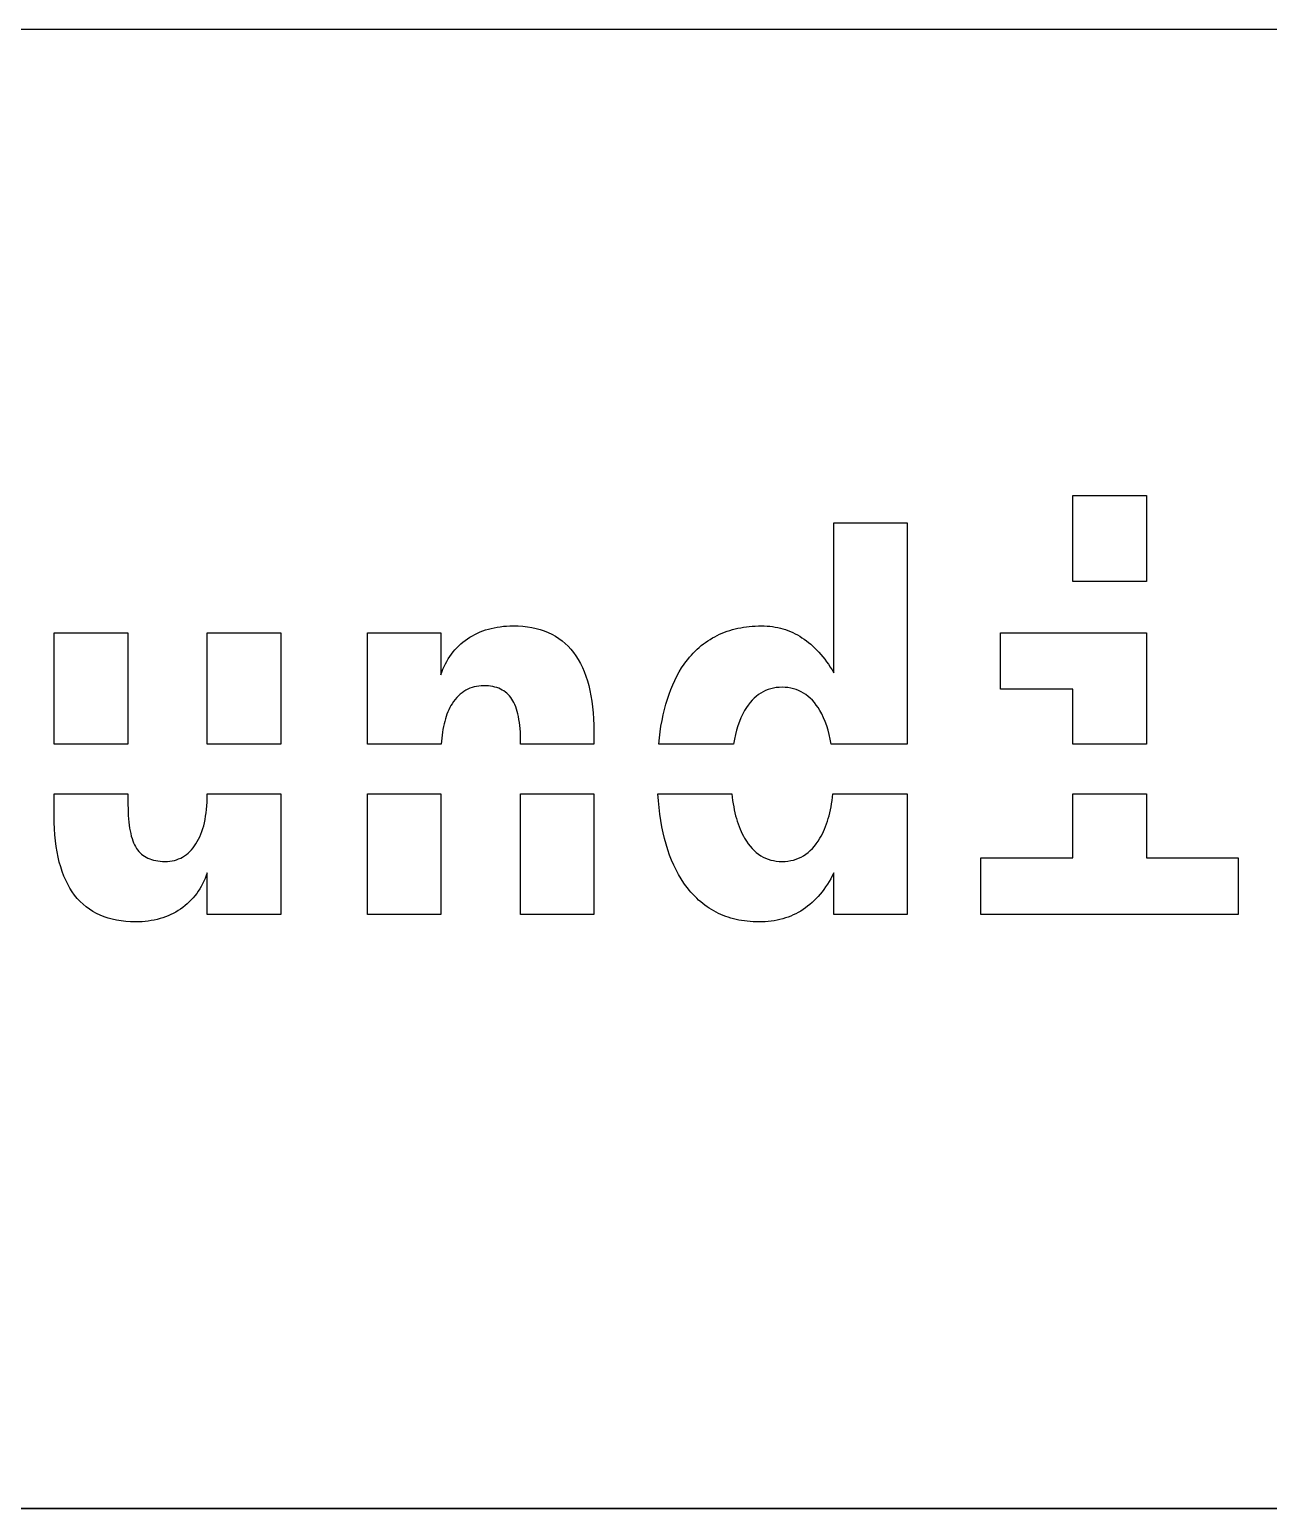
# Model space of a CAD drawing. Extents: x -29462 to 42578, y -23213 to 32194.
# Drawn here: x 19187 to 21955, y 12823 to 16127 of the extents above; entities that cross this region are included whole.
import ezdxf

# ---------------------------------------------------------------- set-up
doc = ezdxf.new("R2010")
doc.units = 0

msp = doc.modelspace()

# ---------------------------------------------------------------- linework, layer by layer
at = {"layer": 'Layer 1'}
for p, q in [((42419.5, 16126.8), (17163, 16126.8)), ((21517.6, 15085.8), (21682.4, 15085.8)), ((21517.6, 14893.6), (21517.6, 15085.8)), ((21517.6, 15085.8), (21517.6, 15085.8)), ((21682.4, 15085.8), (21682.4, 14893.6)), ((20983.5, 15024.5), (21147.7, 15024.5)), ((20983.5, 14690), (20983.5, 15024.5)), ((20983.5, 15024.5), (20983.5, 15024.5)), ((21147.7, 15024.5), (21147.7, 14530.4)), ((21682.4, 14893.6), (21517.6, 14893.6)), ((19242.1, 14779.4), (19406.9, 14779.4)), ((19242.1, 14530.4), (19242.1, 14779.4)), ((19242.1, 14779.4), (19242.1, 14779.4)), ((19406.9, 14779.4), (19406.9, 14530.4)), ((19584, 14779.4), (19748.7, 14779.4)), ((19584, 14530.4), (19584, 14779.4)), ((19584, 14779.4), (19584, 14779.4)), ((19748.7, 14779.4), (19748.7, 14530.4)), ((19942.2, 14530.4), (19942.2, 14779.4)), ((19942.2, 14779.4), (20105.8, 14779.4)), ((20105.8, 14779.4), (20105.8, 14685)), ((20165.4, 14765.9), (20170.736743, 14769.369897)), ((20170.736743, 14769.369897), (20176.20957, 14772.616992)), ((20176.20957, 14772.616992), (20181.818628, 14775.641138)), ((20181.818628, 14775.641138), (20187.564063, 14778.442188)), ((20187.564063, 14778.442188), (20193.446021, 14781.019995)), ((20193.446021, 14781.019995), (20199.464648, 14783.374414)), ((20199.464648, 14783.374414), (20205.620093, 14785.505298)), ((20205.620093, 14785.505298), (20211.9125, 14787.4125)), ((20211.9125, 14787.4125), (20218.342017, 14789.095874)), ((20218.342017, 14789.095874), (20224.908789, 14790.555273)), ((20224.908789, 14790.555273), (20231.612964, 14791.790552)), ((20231.612964, 14791.790552), (20238.454688, 14792.801563)), ((20238.454688, 14792.801563), (20245.434106, 14793.588159)), ((20245.434106, 14793.588159), (20252.551367, 14794.150195)), ((20252.551367, 14794.150195), (20259.806616, 14794.487524)), ((20259.806616, 14794.487524), (20267.2, 14794.6)), ((20267.2, 14794.6), (20278.202783, 14794.366821)), ((20267.2, 14794.6), (20267.2, 14794.6)), ((20278.202783, 14794.366821), (20288.861328, 14793.667383)), ((20288.861328, 14793.667383), (20299.175928, 14792.501831)), ((20299.175928, 14792.501831), (20309.146875, 14790.870312)), ((20309.146875, 14790.870312), (20318.774463, 14788.772974)), ((20318.774463, 14788.772974), (20328.058984, 14786.209961)), ((20328.058984, 14786.209961), (20337.000732, 14783.181421)), ((20337.000732, 14783.181421), (20345.6, 14779.6875)), ((20345.6, 14779.6875), (20353.85708, 14775.728345)), ((20353.85708, 14775.728345), (20361.772266, 14771.304102)), ((20361.772266, 14771.304102), (20369.34585, 14766.414917)), ((20712.426343, 14767.547266), (20717.669479, 14770.469629)), ((20717.669479, 14770.469629), (20723.0125, 14773.225)), ((20723.0125, 14773.225), (20728.455423, 14775.813379)), ((20728.455423, 14775.813379), (20733.998267, 14778.234766)), ((20733.998267, 14778.234766), (20739.641049, 14780.48916)), ((20739.641049, 14780.48916), (20745.383789, 14782.576563)), ((20745.383789, 14782.576563), (20751.226505, 14784.496973)), ((20751.226505, 14784.496973), (20757.169214, 14786.250391)), ((20757.169214, 14786.250391), (20763.211935, 14787.836816)), ((20763.211935, 14787.836816), (20769.354687, 14789.25625)), ((20769.354687, 14789.25625), (20775.597488, 14790.508691)), ((20775.597488, 14790.508691), (20781.940356, 14791.594141)), ((20781.940356, 14791.594141), (20788.38331, 14792.512598)), ((20788.38331, 14792.512598), (20794.926367, 14793.264063)), ((20794.926367, 14793.264063), (20801.569547, 14793.848535)), ((20801.569547, 14793.848535), (20808.312866, 14794.266016)), ((20808.312866, 14794.266016), (20815.156345, 14794.516504)), ((20815.156345, 14794.516504), (20822.1, 14794.6)), ((20822.1, 14794.6), (20828.394189, 14794.496875)), ((20828.394189, 14794.496875), (20834.601953, 14794.1875)), ((20834.601953, 14794.1875), (20840.723584, 14793.671875)), ((20840.723584, 14793.671875), (20846.759375, 14792.95)), ((20846.759375, 14792.95), (20852.709619, 14792.021875)), ((20852.709619, 14792.021875), (20858.574609, 14790.8875)), ((20858.574609, 14790.8875), (20864.354639, 14789.546875)), ((20864.354639, 14789.546875), (20870.05, 14788)), ((20870.05, 14788), (20875.660986, 14786.246875)), ((20875.660986, 14786.246875), (20881.187891, 14784.2875)), ((20881.187891, 14784.2875), (20886.631006, 14782.121875)), ((20886.631006, 14782.121875), (20891.990625, 14779.75)), ((20891.990625, 14779.75), (20897.267041, 14777.171875)), ((20897.267041, 14777.171875), (20902.460547, 14774.3875)), ((20902.460547, 14774.3875), (20907.571436, 14771.396875)), ((20907.571436, 14771.396875), (20912.6, 14768.2)), ((21356.3, 14779.4), (21682.4, 14779.4)), ((21356.3, 14652.9), (21356.3, 14779.4)), ((21356.3, 14779.4), (21356.3, 14779.4)), ((21682.4, 14779.4), (21682.4, 14530.4)), ((20129.4125, 14731.3375), (20133.235718, 14736.303296)), ((20133.235718, 14736.303296), (20137.252148, 14741.084961)), ((20137.252148, 14741.084961), (20141.461646, 14745.682349)), ((20141.461646, 14745.682349), (20145.864062, 14750.095312)), ((20145.864062, 14750.095312), (20150.459253, 14754.323706)), ((20150.459253, 14754.323706), (20155.24707, 14758.367383)), ((20155.24707, 14758.367383), (20160.227368, 14762.226196)), ((20160.227368, 14762.226196), (20165.4, 14765.9)), ((20369.34585, 14766.414917), (20376.578125, 14761.060937)), ((20376.578125, 14761.060937), (20383.469385, 14755.24231)), ((20383.469385, 14755.24231), (20390.019922, 14748.95918)), ((20390.019922, 14748.95918), (20396.230029, 14742.211694)), ((20396.230029, 14742.211694), (20402.1, 14735)), ((20669.729874, 14733.731348), (20674.074878, 14738.156641)), ((20674.074878, 14738.156641), (20678.519601, 14742.414941)), ((20678.519601, 14742.414941), (20683.064063, 14746.50625)), ((20683.064063, 14746.50625), (20687.708279, 14750.430566)), ((20687.708279, 14750.430566), (20692.452271, 14754.187891)), ((20692.452271, 14754.187891), (20697.296054, 14757.778223)), ((20697.296054, 14757.778223), (20702.239648, 14761.201563)), ((20702.239648, 14761.201563), (20707.283072, 14764.45791)), ((20707.283072, 14764.45791), (20712.426343, 14767.547266)), ((20912.6, 14768.2), (20917.622681, 14764.854248)), ((20917.622681, 14764.854248), (20922.56582, 14761.304297)), ((20922.56582, 14761.304297), (20927.429565, 14757.549854)), ((20927.429565, 14757.549854), (20932.214062, 14753.590625)), ((20932.214062, 14753.590625), (20936.919458, 14749.426318)), ((20936.919458, 14749.426318), (20941.545898, 14745.056641)), ((20941.545898, 14745.056641), (20946.09353, 14740.481299)), ((20946.09353, 14740.481299), (20950.5625, 14735.7)), ((20950.5625, 14735.7), (20954.952954, 14730.712451)), ((20110.538867, 14697.68418), (20113.199731, 14703.751685)), ((20113.199731, 14703.751685), (20116.054688, 14709.635937)), ((20116.054688, 14709.635937), (20119.103589, 14715.336792)), ((20119.103589, 14715.336792), (20122.346289, 14720.854102)), ((20122.346289, 14720.854102), (20125.782642, 14726.18772)), ((20125.782642, 14726.18772), (20129.4125, 14731.3375)), ((20402.1, 14735), (20407.620752, 14727.384009)), ((20407.620752, 14727.384009), (20412.783203, 14719.311133)), ((20412.783203, 14719.311133), (20417.587646, 14710.781519)), ((20417.587646, 14710.781519), (20422.034375, 14701.795313)), ((20643.776489, 14700.595801), (20649.5, 14709.1)), ((20649.5, 14709.1), (20653.346683, 14714.360254)), ((20653.346683, 14714.360254), (20657.292993, 14719.453516)), ((20657.292993, 14719.453516), (20661.33895, 14724.379785)), ((20661.33895, 14724.379785), (20665.48457, 14729.139063)), ((20665.48457, 14729.139063), (20669.729874, 14733.731348)), ((20954.952954, 14730.712451), (20959.265039, 14725.518359)), ((20959.265039, 14725.518359), (20963.498901, 14720.117432)), ((20963.498901, 14720.117432), (20967.654687, 14714.509375)), ((20967.654687, 14714.509375), (20971.732544, 14708.693896)), ((20971.732544, 14708.693896), (20975.732617, 14702.670703)), ((20975.732617, 14702.670703), (20979.655054, 14696.439502)), ((20105.8, 14685), (20108.072241, 14691.433569)), ((20108.072241, 14691.433569), (20110.538867, 14697.68418)), ((20422.034375, 14701.795313), (20426.123682, 14692.352661)), ((20426.123682, 14692.352661), (20429.855859, 14682.453711)), ((20429.855859, 14682.453711), (20433.231201, 14672.098608)), ((20433.231201, 14672.098608), (20436.25, 14661.2875)), ((20623.779907, 14663.004785), (20628.345313, 14672.9375)), ((20628.345313, 14672.9375), (20633.199585, 14682.513965)), ((20633.199585, 14682.513965), (20638.343164, 14691.733594)), ((20638.343164, 14691.733594), (20643.776489, 14700.595801)), ((20979.655054, 14696.439502), (20983.5, 14690)), ((20145.178125, 14638.271875), (20141.438135, 14634.368994)), ((20149.0646, 14641.864209), (20145.178125, 14638.271875)), ((20153.097266, 14645.145703), (20149.0646, 14641.864209)), ((20157.27583, 14648.116064), (20153.097266, 14645.145703)), ((20161.6, 14650.775), (20157.27583, 14648.116064)), ((20166.069482, 14653.122217), (20161.6, 14650.775)), ((20170.683984, 14655.157422), (20166.069482, 14653.122217)), ((20175.443213, 14656.880322), (20170.683984, 14655.157422)), ((20180.346875, 14658.290625), (20175.443213, 14656.880322)), ((20185.394678, 14659.388037), (20180.346875, 14658.290625)), ((20190.586328, 14660.172266), (20185.394678, 14659.388037)), ((20195.921533, 14660.643018), (20190.586328, 14660.172266)), ((20201.4, 14660.8), (20195.921533, 14660.643018)), ((20206.778906, 14660.682861), (20201.4, 14660.8)), ((20211.965625, 14660.331641), (20206.778906, 14660.682861)), ((20216.960156, 14659.746631), (20211.965625, 14660.331641)), ((20221.7625, 14658.928125), (20216.960156, 14659.746631)), ((20226.372656, 14657.876416), (20221.7625, 14658.928125)), ((20230.790625, 14656.591797), (20226.372656, 14657.876416)), ((20235.016406, 14655.074561), (20230.790625, 14656.591797)), ((20239.05, 14653.325), (20235.016406, 14655.074561)), ((20242.891406, 14651.343408), (20239.05, 14653.325)), ((20246.540625, 14649.130078), (20242.891406, 14651.343408)), ((20249.997656, 14646.685303), (20246.540625, 14649.130078)), ((20253.2625, 14644.009375), (20249.997656, 14646.685303)), ((20256.335156, 14641.102588), (20253.2625, 14644.009375)), ((20259.215625, 14637.965234), (20256.335156, 14641.102588)), ((20261.903906, 14634.597607), (20259.215625, 14637.965234)), ((20436.25, 14661.2875), (20438.912549, 14650.020532)), ((20438.912549, 14650.020532), (20441.219141, 14638.297852)), ((20441.219141, 14638.297852), (20443.170068, 14626.119604)), ((20611.8125, 14631.075), (20615.51394, 14642.072949)), ((20615.51394, 14642.072949), (20619.50293, 14652.716406)), ((20619.50293, 14652.716406), (20623.779907, 14663.004785)), ((20810.473438, 14637.175391), (20805.693359, 14632.934131)), ((20815.433984, 14641.014111), (20810.473438, 14637.175391)), ((20820.575, 14644.45), (20815.433984, 14641.014111)), ((20825.896484, 14647.482764), (20820.575, 14644.45)), ((20831.398438, 14650.112109), (20825.896484, 14647.482764)), ((20837.080859, 14652.337744), (20831.398438, 14650.112109)), ((20842.94375, 14654.159375), (20837.080859, 14652.337744)), ((20848.987109, 14655.576709), (20842.94375, 14654.159375)), ((20855.210938, 14656.589453), (20848.987109, 14655.576709)), ((20861.615234, 14657.197314), (20855.210938, 14656.589453)), ((20868.2, 14657.4), (20861.615234, 14657.197314)), ((20874.788232, 14657.197314), (20868.2, 14657.4)), ((20881.202734, 14656.589453), (20874.788232, 14657.197314)), ((20887.443213, 14655.576709), (20881.202734, 14656.589453)), ((20893.509375, 14654.159375), (20887.443213, 14655.576709)), ((20899.400928, 14652.337744), (20893.509375, 14654.159375)), ((20905.117578, 14650.112109), (20899.400928, 14652.337744)), ((20910.659033, 14647.482764), (20905.117578, 14650.112109)), ((20916.025, 14644.45), (20910.659033, 14647.482764)), ((20921.215186, 14641.014111), (20916.025, 14644.45)), ((20926.229297, 14637.175391), (20921.215186, 14641.014111)), ((20931.067041, 14632.934131), (20926.229297, 14637.175391)), ((21517.6, 14652.9), (21356.3, 14652.9)), ((21517.6, 14530.4), (21517.6, 14652.9)), ((20123.727295, 14607.307251), (20121.565625, 14602.442187)), ((20126.036328, 14611.989648), (20123.727295, 14607.307251)), ((20128.493604, 14616.487769), (20126.036328, 14611.989648)), ((20131.1, 14620.8), (20128.493604, 14616.487769)), ((20134.398779, 14625.632764), (20131.1, 14620.8)), ((20137.844922, 14630.155859), (20134.398779, 14625.632764)), ((20141.438135, 14634.368994), (20137.844922, 14630.155859)), ((20264.4, 14631), (20261.903906, 14634.597607)), ((20266.780054, 14627.19021), (20264.4, 14631)), ((20269.007617, 14623.073242), (20266.780054, 14627.19021)), ((20271.082544, 14618.64895), (20269.007617, 14623.073242)), ((20273.004687, 14613.917187), (20271.082544, 14618.64895)), ((20274.773901, 14608.877808), (20273.004687, 14613.917187)), ((20276.390039, 14603.530664), (20274.773901, 14608.877808)), ((20277.852954, 14597.87561), (20276.390039, 14603.530664)), ((20443.170068, 14626.119604), (20444.765625, 14613.485938)), ((20444.765625, 14613.485938), (20446.006104, 14600.396997)), ((20602.429077, 14595.960059), (20605.270508, 14608.017969)), ((20605.270508, 14608.017969), (20608.398169, 14619.723145)), ((20608.398169, 14619.723145), (20611.8125, 14631.075)), ((20784.5, 14605.7), (20780.190039, 14597.817383)), ((20788.377734, 14611.949561), (20784.5, 14605.7)), ((20792.435937, 14617.798047), (20788.377734, 14611.949561)), ((20796.674609, 14623.245166), (20792.435937, 14617.798047)), ((20801.09375, 14628.290625), (20796.674609, 14623.245166)), ((20805.693359, 14632.934131), (20801.09375, 14628.290625)), ((20935.728125, 14628.290625), (20931.067041, 14632.934131)), ((20940.212256, 14623.245166), (20935.728125, 14628.290625)), ((20944.519141, 14617.798047), (20940.212256, 14623.245166)), ((20948.648486, 14611.949561), (20944.519141, 14617.798047)), ((20952.6, 14605.7), (20948.648486, 14611.949561)), ((20956.955859, 14597.817383), (20952.6, 14605.7)), ((20112.936963, 14575.433276), (20111.641016, 14569.506055)), ((20114.375, 14581.1875), (20112.936963, 14575.433276)), ((20115.956006, 14586.767114), (20114.375, 14581.1875)), ((20117.680859, 14592.170508), (20115.956006, 14586.767114)), ((20119.550439, 14597.396069), (20117.680859, 14592.170508)), ((20121.565625, 14602.442187), (20119.550439, 14597.396069)), ((20279.1625, 14591.9125), (20277.852954, 14597.87561)), ((20280.31853, 14585.641187), (20279.1625, 14591.9125)), ((20281.320898, 14579.061523), (20280.31853, 14585.641187)), ((20282.169458, 14572.173364), (20281.320898, 14579.061523)), ((20282.864062, 14564.976562), (20282.169458, 14572.173364)), ((20446.006104, 14600.396997), (20446.891797, 14586.85293)), ((20446.891797, 14586.85293), (20447.422998, 14572.853882)), ((20447.422998, 14572.853882), (20447.6, 14558.4)), ((20595.617773, 14557.675781), (20597.603149, 14570.788379)), ((20597.603149, 14570.788379), (20599.873437, 14583.55)), ((20599.873437, 14583.55), (20602.429077, 14595.960059)), ((20769.4375, 14571.4625), (20766.536133, 14561.810352)), ((20772.67168, 14580.688086), (20769.4375, 14571.4625)), ((20776.251563, 14589.476562), (20772.67168, 14580.688086)), ((20780.190039, 14597.817383), (20776.251563, 14589.476562)), ((20960.953125, 14589.476562), (20956.955859, 14597.817383)), ((20964.598828, 14580.688086), (20960.953125, 14589.476562)), ((20967.9, 14571.4625), (20964.598828, 14580.688086)), ((20970.863672, 14561.810352), (20967.9, 14571.4625)), ((20107.860547, 14544.099414), (20106.8, 14530.4)), ((20108.596924, 14550.702515), (20107.860547, 14544.099414)), ((20109.471875, 14557.139062), (20108.596924, 14550.702515)), ((20110.486279, 14563.407446), (20109.471875, 14557.139062)), ((20111.641016, 14569.506055), (20110.486279, 14563.407446)), ((20283.404565, 14557.470972), (20282.864062, 14564.976562)), ((20283.79082, 14549.656445), (20283.404565, 14557.470972)), ((20284.022681, 14541.532837), (20283.79082, 14549.656445)), ((20284.1, 14533.1), (20284.022681, 14541.532837)), ((20447.6, 14558.4), (20447.6, 14530.4)), ((20592.5, 14530.4), (20593.91687, 14544.212793)), ((20593.91687, 14544.212793), (20595.617773, 14557.675781)), ((20761.680273, 14541.268555), (20759.7, 14530.4)), ((20763.954688, 14551.742188), (20761.680273, 14541.268555)), ((20766.536133, 14561.810352), (20763.954688, 14551.742188)), ((20973.496875, 14551.742188), (20970.863672, 14561.810352)), ((20975.806641, 14541.268555), (20973.496875, 14551.742188)), ((20977.8, 14530.4), (20975.806641, 14541.268555)), ((19406.9, 14530.4), (19242.1, 14530.4)), ((19748.7, 14530.4), (19584, 14530.4)), ((20106.8, 14530.4), (19942.2, 14530.4)), ((20284.1, 14530.4), (20284.1, 14533.1)), ((20447.6, 14530.4), (20284.1, 14530.4)), ((20759.7, 14530.4), (20592.5, 14530.4)), ((21147.7, 14530.4), (20977.8, 14530.4)), ((21682.4, 14530.4), (21517.6, 14530.4)), ((19242.1, 14419.3), (19406.9, 14419.3)), ((19242.1, 14369.5), (19242.1, 14419.3)), ((19242.1, 14419.3), (19242.1, 14419.3)), ((19406.9, 14419.3), (19406.9, 14394.8)), ((19583.606055, 14400.592188), (19583.901538, 14409.073047)), ((19583.901538, 14409.073047), (19584, 14417.8)), ((19584, 14417.8), (19584, 14419.3)), ((19584, 14419.3), (19748.7, 14419.3)), ((19748.7, 14419.3), (19748.7, 14149.6)), ((19942.2, 14419.3), (20105.8, 14419.3)), ((19942.2, 14149.6), (19942.2, 14419.3)), ((19942.2, 14419.3), (19942.2, 14419.3)), ((20105.8, 14419.3), (20105.8, 14149.6)), ((20284.1, 14419.3), (20447.6, 14419.3)), ((20284.1, 14149.6), (20284.1, 14419.3)), ((20284.1, 14419.3), (20284.1, 14419.3)), ((20447.6, 14419.3), (20447.6, 14149.6)), ((20590.8, 14419.3), (20756, 14419.3)), ((20591.905127, 14403.824316), (20590.8, 14419.3)), ((20590.8, 14419.3), (20590.8, 14419.3)), ((20756, 14419.3), (20757.720898, 14404.492188)), ((20979.770117, 14404.492188), (20980.701929, 14411.810547)), ((20980.701929, 14411.810547), (20981.5, 14419.3)), ((20981.5, 14419.3), (21147.7, 14419.3)), ((21147.7, 14419.3), (21147.7, 14149.6)), ((21517.6, 14419.3), (21682.4, 14419.3)), ((21517.6, 14276.2), (21517.6, 14419.3)), ((21517.6, 14419.3), (21517.6, 14419.3)), ((21682.4, 14419.3), (21682.4, 14276.2)), ((19406.9, 14394.8), (19406.974976, 14386.456323)), ((19406.974976, 14386.456323), (19407.199805, 14378.413086)), ((19407.199805, 14378.413086), (19407.574341, 14370.670728)), ((19580.450977, 14369.129688), (19581.536011, 14376.626172)), ((19581.536011, 14376.626172), (19582.423438, 14384.36875)), ((19582.423438, 14384.36875), (19583.113403, 14392.357422)), ((19583.113403, 14392.357422), (19583.606055, 14400.592188)), ((20593.345703, 14388.747656), (20591.905127, 14403.824316)), ((20595.122021, 14374.070605), (20593.345703, 14388.747656)), ((20597.234375, 14359.79375), (20595.122021, 14374.070605)), ((20757.720898, 14404.492188), (20758.775806, 14397.344922)), ((20758.775806, 14397.344922), (20759.960938, 14390.36875)), ((20759.960938, 14390.36875), (20761.276733, 14383.563672)), ((20761.276733, 14383.563672), (20762.723633, 14376.929688)), ((20762.723633, 14376.929688), (20764.302075, 14370.466797)), ((20973.099829, 14370.466797), (20974.702539, 14376.929688)), ((20974.702539, 14376.929688), (20976.170776, 14383.563672)), ((20976.170776, 14383.563672), (20977.504687, 14390.36875)), ((20977.504687, 14390.36875), (20978.704419, 14397.344922)), ((20978.704419, 14397.344922), (20979.770117, 14404.492188)), ((19242.279224, 14355.099951), (19242.1, 14369.5)), ((19242.816602, 14341.149609), (19242.279224, 14355.099951)), ((19243.711694, 14327.648682), (19242.816602, 14341.149609)), ((19407.574341, 14370.670728), (19408.098438, 14363.229687)), ((19408.098438, 14363.229687), (19408.771948, 14356.090405)), ((19408.771948, 14356.090405), (19409.594727, 14349.25332)), ((19409.594727, 14349.25332), (19410.566626, 14342.718872)), ((19410.566626, 14342.718872), (19411.6875, 14336.4875)), ((19572.056567, 14335.338672), (19574.131836, 14341.604687)), ((19574.131836, 14341.604687), (19576.008765, 14348.116797)), ((19576.008765, 14348.116797), (19577.6875, 14354.875)), ((19577.6875, 14354.875), (19579.168188, 14361.879297)), ((19579.168188, 14361.879297), (19580.450977, 14369.129688)), ((20599.683057, 14345.917676), (20597.234375, 14359.79375)), ((20602.468359, 14332.442969), (20599.683057, 14345.917676)), ((20764.302075, 14370.466797), (20766.0125, 14364.175)), ((20766.0125, 14364.175), (20767.855347, 14358.054297)), ((20767.855347, 14358.054297), (20769.831055, 14352.104687)), ((20769.831055, 14352.104687), (20771.940063, 14346.326172)), ((20771.940063, 14346.326172), (20774.182813, 14340.71875)), ((20774.182813, 14340.71875), (20776.559741, 14335.282422)), ((20960.65144, 14335.282422), (20963.064063, 14340.71875)), ((20963.064063, 14340.71875), (20965.341333, 14346.326172)), ((20965.341333, 14346.326172), (20967.483398, 14352.104687)), ((20967.483398, 14352.104687), (20969.490405, 14358.054297)), ((20969.490405, 14358.054297), (20971.3625, 14364.175)), ((20971.3625, 14364.175), (20973.099829, 14370.466797)), ((19244.964062, 14314.596875), (19243.711694, 14327.648682)), ((19246.573267, 14301.993896), (19244.964062, 14314.596875)), ((19411.6875, 14336.4875), (19412.957202, 14330.559644)), ((19412.957202, 14330.559644), (19414.375586, 14324.935742)), ((19414.375586, 14324.935742), (19415.942505, 14319.616235)), ((19415.942505, 14319.616235), (19417.657813, 14314.601562)), ((19417.657813, 14314.601562), (19419.521362, 14309.892163)), ((19419.521362, 14309.892163), (19421.533008, 14305.488477)), ((19555.530054, 14302.923413), (19558.7, 14307.7)), ((19558.7, 14307.7), (19561.769165, 14312.735547)), ((19561.769165, 14312.735547), (19564.639258, 14318.017187)), ((19564.639258, 14318.017187), (19567.310425, 14323.544922)), ((19567.310425, 14323.544922), (19569.782813, 14329.31875)), ((19569.782813, 14329.31875), (19572.056567, 14335.338672)), ((20605.590576, 14319.370215), (20602.468359, 14332.442969)), ((20609.05, 14306.7), (20605.590576, 14319.370215)), ((20612.846924, 14294.43291), (20609.05, 14306.7)), ((20776.559741, 14335.282422), (20779.071289, 14330.017188)), ((20779.071289, 14330.017188), (20781.717896, 14324.923047)), ((20781.717896, 14324.923047), (20784.5, 14320)), ((20784.5, 14320), (20788.377734, 14313.73396)), ((20788.377734, 14313.73396), (20792.435937, 14307.873242)), ((20792.435937, 14307.873242), (20796.674609, 14302.4177)), ((20940.212256, 14302.4177), (20944.519141, 14307.873242)), ((20944.519141, 14307.873242), (20948.648486, 14313.73396)), ((20948.648486, 14313.73396), (20952.6, 14320)), ((20952.6, 14320), (20955.419556, 14324.923047)), ((20955.419556, 14324.923047), (20958.10332, 14330.017188)), ((20958.10332, 14330.017188), (20960.65144, 14335.282422)), ((19248.538867, 14289.839453), (19246.573267, 14301.993896)), ((19250.860425, 14278.133252), (19248.538867, 14289.839453)), ((19253.5375, 14266.875), (19250.860425, 14278.133252)), ((19421.533008, 14305.488477), (19423.692603, 14301.390942)), ((19423.692603, 14301.390942), (19426, 14297.6)), ((19426, 14297.6), (19428.480859, 14294.057446)), ((19428.480859, 14294.057446), (19431.160937, 14290.742383)), ((19431.160937, 14290.742383), (19434.040234, 14287.654956)), ((19434.040234, 14287.654956), (19437.11875, 14284.795313)), ((19437.11875, 14284.795313), (19440.396484, 14282.163599)), ((19440.396484, 14282.163599), (19443.873437, 14279.759961)), ((19443.873437, 14279.759961), (19447.549609, 14277.584546)), ((19447.549609, 14277.584546), (19451.425, 14275.6375)), ((19451.425, 14275.6375), (19455.499609, 14273.91897)), ((19455.499609, 14273.91897), (19459.773438, 14272.429102)), ((19515.419458, 14272.140942), (19520.120898, 14273.831836)), ((19520.120898, 14273.831836), (19524.66853, 14275.83064)), ((19524.66853, 14275.83064), (19529.0625, 14278.1375)), ((19529.0625, 14278.1375), (19533.302954, 14280.752563)), ((19533.302954, 14280.752563), (19537.390039, 14283.675977)), ((19537.390039, 14283.675977), (19541.323901, 14286.907886)), ((19541.323901, 14286.907886), (19545.104688, 14290.448437)), ((19545.104688, 14290.448437), (19548.732544, 14294.297778)), ((19548.732544, 14294.297778), (19552.207617, 14298.456055)), ((19552.207617, 14298.456055), (19555.530054, 14302.923413)), ((20616.981641, 14282.569531), (20612.846924, 14294.43291)), ((20621.454443, 14271.110449), (20616.981641, 14282.569531)), ((20796.674609, 14302.4177), (20801.09375, 14297.367188)), ((20801.09375, 14297.367188), (20805.693359, 14292.721558)), ((20805.693359, 14292.721558), (20810.473438, 14288.480664)), ((20810.473438, 14288.480664), (20815.433984, 14284.64436)), ((20815.433984, 14284.64436), (20820.575, 14281.2125)), ((20820.575, 14281.2125), (20825.896484, 14278.184937)), ((20825.896484, 14278.184937), (20831.398438, 14275.561523)), ((20831.398438, 14275.561523), (20837.080859, 14273.342114)), ((20837.080859, 14273.342114), (20842.94375, 14271.526562)), ((20893.509375, 14271.526562), (20899.400928, 14273.342114)), ((20899.400928, 14273.342114), (20905.117578, 14275.561523)), ((20905.117578, 14275.561523), (20910.659033, 14278.184937)), ((20910.659033, 14278.184937), (20916.025, 14281.2125)), ((20916.025, 14281.2125), (20921.215186, 14284.64436)), ((20921.215186, 14284.64436), (20926.229297, 14288.480664)), ((20926.229297, 14288.480664), (20931.067041, 14292.721558)), ((20931.067041, 14292.721558), (20935.728125, 14297.367188)), ((20935.728125, 14297.367188), (20940.212256, 14302.4177)), ((21312.4, 14149.6), (21312.4, 14276.2)), ((21312.4, 14276.2), (21517.6, 14276.2)), ((21682.4, 14276.2), (21887.1, 14276.2)), ((21887.1, 14276.2), (21887.1, 14149.6)), ((19256.569653, 14256.064404), (19253.5375, 14266.875)), ((19259.956445, 14245.701172), (19256.569653, 14256.064404)), ((19263.697437, 14235.78501), (19259.956445, 14245.701172)), ((19459.773438, 14272.429102), (19464.246484, 14271.168042)), ((19464.246484, 14271.168042), (19468.91875, 14270.135937)), ((19468.91875, 14270.135937), (19473.790234, 14269.332935)), ((19473.790234, 14269.332935), (19478.860938, 14268.75918)), ((19478.860938, 14268.75918), (19484.130859, 14268.414819)), ((19484.130859, 14268.414819), (19489.6, 14268.3)), ((19489.6, 14268.3), (19495.072681, 14268.45354)), ((19495.072681, 14268.45354), (19500.39082, 14268.914258)), ((19500.39082, 14268.914258), (19505.554565, 14269.6823)), ((19505.554565, 14269.6823), (19510.564063, 14270.757812)), ((19510.564063, 14270.757812), (19515.419458, 14272.140942)), ((19584, 14243), (19581.727759, 14236.549927)), ((19584, 14149.6), (19584, 14243)), ((20626.265625, 14260.05625), (20621.454443, 14271.110449)), ((20631.415479, 14249.40752), (20626.265625, 14260.05625)), ((20636.904297, 14239.164844), (20631.415479, 14249.40752)), ((20842.94375, 14271.526562), (20848.987109, 14270.114722)), ((20848.987109, 14270.114722), (20855.210938, 14269.106445)), ((20855.210938, 14269.106445), (20861.615234, 14268.501587)), ((20861.615234, 14268.501587), (20868.2, 14268.3)), ((20868.2, 14268.3), (20874.788232, 14268.501587)), ((20874.788232, 14268.501587), (20881.202734, 14269.106445)), ((20881.202734, 14269.106445), (20887.443213, 14270.114722)), ((20887.443213, 14270.114722), (20893.509375, 14271.526562)), ((20983.5, 14243), (20980.137915, 14236.281592)), ((20983.5, 14149.6), (20983.5, 14243)), ((19267.792188, 14226.315625), (19263.697437, 14235.78501)), ((19272.240259, 14217.292725), (19267.792188, 14226.315625)), ((19277.041211, 14208.716016), (19272.240259, 14217.292725)), ((19282.194604, 14200.585205), (19277.041211, 14208.716016)), ((19567.453711, 14207.09668), (19564.017358, 14201.762378)), ((19570.696411, 14212.615845), (19567.453711, 14207.09668)), ((19573.745313, 14218.320312), (19570.696411, 14212.615845)), ((19576.600269, 14224.210522), (19573.745313, 14218.320312)), ((19579.261133, 14230.286914), (19576.600269, 14224.210522)), ((19581.727759, 14236.549927), (19579.261133, 14230.286914)), ((20642.732373, 14229.328809), (20636.904297, 14239.164844)), ((20648.9, 14219.9), (20642.732373, 14229.328809)), ((20652.678131, 14214.575003), (20648.9, 14219.9)), ((20656.550049, 14209.418774), (20652.678131, 14214.575003)), ((20660.51579, 14204.431332), (20656.550049, 14209.418774)), ((20965.450317, 14211.534912), (20961.469336, 14205.878516)), ((20969.307813, 14217.403125), (20965.450317, 14211.534912)), ((20973.041675, 14223.483447), (20969.307813, 14217.403125)), ((20976.651758, 14229.776172), (20973.041675, 14223.483447)), ((20980.137915, 14236.281592), (20976.651758, 14229.776172)), ((19287.7, 14192.9), (19282.194604, 14200.585205)), ((19293.644971, 14185.688306), (19287.7, 14192.9)), ((19299.930078, 14178.94082), (19293.644971, 14185.688306)), ((19306.555615, 14172.65769), (19299.930078, 14178.94082)), ((19543.935937, 14177.848437), (19539.340747, 14173.614087)), ((19548.338354, 14182.265015), (19543.935937, 14177.848437)), ((19552.547852, 14186.864258), (19548.338354, 14182.265015)), ((19556.564282, 14191.646606), (19552.547852, 14186.864258)), ((19560.3875, 14196.6125), (19556.564282, 14191.646606)), ((19564.017358, 14201.762378), (19560.3875, 14196.6125)), ((20664.575391, 14199.612695), (20660.51579, 14204.431332)), ((20668.728888, 14194.962881), (20664.575391, 14199.612695)), ((20672.976318, 14190.481909), (20668.728888, 14194.962881)), ((20677.317719, 14186.169797), (20672.976318, 14190.481909)), ((20681.753125, 14182.026562), (20677.317719, 14186.169797)), ((20686.282574, 14178.052225), (20681.753125, 14182.026562)), ((20690.906104, 14174.246802), (20686.282574, 14178.052225)), ((20695.623749, 14170.610312), (20690.906104, 14174.246802)), ((20934.998437, 14176.371875), (20930.157153, 14172.18999)), ((20939.717261, 14180.763525), (20934.998437, 14176.371875)), ((20944.313477, 14185.365234), (20939.717261, 14180.763525)), ((20948.786938, 14190.177295), (20944.313477, 14185.365234)), ((20953.1375, 14195.2), (20948.786938, 14190.177295)), ((20957.365015, 14200.433643), (20953.1375, 14195.2)), ((20961.469336, 14205.878516), (20957.365015, 14200.433643)), ((19313.521875, 14166.839062), (19306.555615, 14172.65769)), ((19320.82915, 14161.485083), (19313.521875, 14166.839062)), ((19328.477734, 14156.595898), (19320.82915, 14161.485083)), ((19336.46792, 14152.171655), (19328.477734, 14156.595898)), ((19344.8, 14148.2125), (19336.46792, 14152.171655)), ((19353.474268, 14144.718579), (19344.8, 14148.2125)), ((19362.491016, 14141.690039), (19353.474268, 14144.718579)), ((19371.850537, 14139.127026), (19362.491016, 14141.690039)), ((19484.672607, 14142.394702), (19478.45, 14140.4875)), ((19490.758984, 14144.525586), (19484.672607, 14142.394702)), ((19496.708838, 14146.880005), (19490.758984, 14144.525586)), ((19502.521875, 14149.457813), (19496.708838, 14146.880005)), ((19508.197803, 14152.258862), (19502.521875, 14149.457813)), ((19513.736328, 14155.283008), (19508.197803, 14152.258862)), ((19519.137158, 14158.530103), (19513.736328, 14155.283008)), ((19524.4, 14162), (19519.137158, 14158.530103)), ((19529.572632, 14165.690308), (19524.4, 14162)), ((19534.55293, 14169.561523), (19529.572632, 14165.690308)), ((19539.340747, 14173.614087), (19534.55293, 14169.561523)), ((19748.7, 14149.6), (19584, 14149.6)), ((20105.8, 14149.6), (19942.2, 14149.6)), ((20447.6, 14149.6), (20284.1, 14149.6)), ((20700.435547, 14167.142773), (20695.623749, 14170.610312)), ((20705.341534, 14163.844205), (20700.435547, 14167.142773)), ((20710.341748, 14160.714624), (20705.341534, 14163.844205)), ((20715.436224, 14157.75405), (20710.341748, 14160.714624)), ((20720.625, 14154.9625), (20715.436224, 14157.75405)), ((20725.908112, 14152.339993), (20720.625, 14154.9625)), ((20731.285596, 14149.886548), (20725.908112, 14152.339993)), ((20736.757489, 14147.602182), (20731.285596, 14149.886548)), ((20742.323828, 14145.486914), (20736.757489, 14147.602182)), ((20747.98465, 14143.540762), (20742.323828, 14145.486914)), ((20753.73999, 14141.763745), (20747.98465, 14143.540762)), ((20759.589886, 14140.155881), (20753.73999, 14141.763745)), ((20875.615234, 14142.032812), (20869.525, 14140.2)), ((20881.585938, 14144.08125), (20875.615234, 14142.032812)), ((20887.437109, 14146.345313), (20881.585938, 14144.08125)), ((20893.16875, 14148.825), (20887.437109, 14146.345313)), ((20898.780859, 14151.520313), (20893.16875, 14148.825)), ((20904.273438, 14154.43125), (20898.780859, 14151.520313)), ((20909.646484, 14157.557812), (20904.273438, 14154.43125)), ((20914.9, 14160.9), (20909.646484, 14157.557812)), ((20920.107788, 14164.454346), (20914.9, 14160.9)), ((20925.193555, 14168.217578), (20920.107788, 14164.454346)), ((20930.157153, 14172.18999), (20925.193555, 14168.217578)), ((21147.7, 14149.6), (20983.5, 14149.6)), ((21887.1, 14149.6), (21312.4, 14149.6)), ((19381.553125, 14137.029687), (19371.850537, 14139.127026)), ((19391.599072, 14135.398169), (19381.553125, 14137.029687)), ((19401.988672, 14134.232617), (19391.599072, 14135.398169)), ((19412.722217, 14133.533179), (19401.988672, 14134.232617)), ((19423.8, 14133.3), (19412.722217, 14133.533179)), ((19431.101904, 14133.412476), (19423.8, 14133.3)), ((19438.269922, 14133.749805), (19431.101904, 14133.412476)), ((19445.30376, 14134.311841), (19438.269922, 14133.749805)), ((19452.203125, 14135.098438), (19445.30376, 14134.311841)), ((19458.967725, 14136.109448), (19452.203125, 14135.098438)), ((19465.597266, 14137.344727), (19458.967725, 14136.109448)), ((19472.091455, 14138.804126), (19465.597266, 14137.344727)), ((19478.45, 14140.4875), (19472.091455, 14138.804126)), ((20765.534375, 14138.717187), (20759.589886, 14140.155881)), ((20771.573492, 14137.447684), (20765.534375, 14138.717187)), ((20777.707275, 14136.347388), (20771.573492, 14137.447684)), ((20783.93576, 14135.416318), (20777.707275, 14136.347388)), ((20790.258984, 14134.654492), (20783.93576, 14135.416318)), ((20796.676984, 14134.061929), (20790.258984, 14134.654492)), ((20803.189795, 14133.638647), (20796.676984, 14134.061929)), ((20809.797455, 14133.384665), (20803.189795, 14133.638647)), ((20816.5, 14133.3), (20809.797455, 14133.384665)), ((20823.546484, 14133.407812), (20816.5, 14133.3)), ((20830.473437, 14133.73125), (20823.546484, 14133.407812)), ((20837.280859, 14134.270313), (20830.473437, 14133.73125)), ((20843.96875, 14135.025), (20837.280859, 14134.270313)), ((20850.537109, 14135.995312), (20843.96875, 14135.025)), ((20856.985938, 14137.18125), (20850.537109, 14135.995312)), ((20863.315234, 14138.582813), (20856.985938, 14137.18125)), ((20869.525, 14140.2), (20863.315234, 14138.582813)), ((17163, 12822.9), (42419.5, 12822.9)), ((42419.5, 12822.9), (17957.8, 12822.9))]:
    msp.add_line(p, q, dxfattribs=at)

doc.saveas('drawing.dxf')
